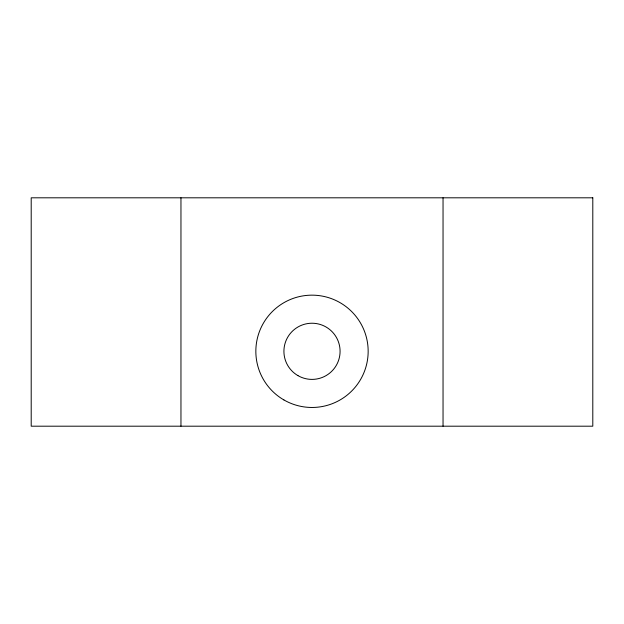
<?xml version="1.0" encoding="UTF-8"?>
<svg xmlns="http://www.w3.org/2000/svg" width="624" height="624" viewBox="0 0 624 624"><rect width="100%" height="100%" fill="white"/><g stroke="black" fill="none" stroke-linecap="round" stroke-linejoin="round"><path stroke-width="0.94" d="M443.04 197.808L443.04 426.192M180.96 197.808L180.96 426.192M592.8 197.808L31.2 197.808L31.2 426.192L592.8 426.192L592.8 197.808M283.92 399.945A56.16 56.16 0 0 0 368.16 351.312A56.16 56.16 0 0 0 283.92 302.679A56.16 56.16 0 0 0 283.92 399.945M297.96 375.632A28.08 28.08 0 0 0 340.08 351.312A28.08 28.08 0 0 0 297.96 326.992A28.08 28.08 0 0 0 297.96 375.632"/></g></svg>
